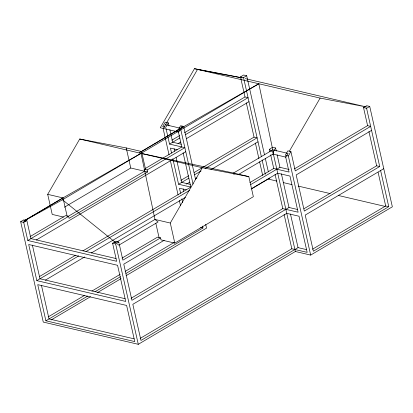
<?xml version="1.0" encoding="UTF-8"?>
<svg xmlns="http://www.w3.org/2000/svg" width="413" height="413" viewBox="0 0 413 413"><rect width="100%" height="100%" fill="white"/><g stroke="black" fill="none" stroke-linecap="round" stroke-linejoin="round"><path stroke-width="0.62" d="M182.112 127.602L141.556 151.519L141.024 153.362L154.968 219.448L158.096 221.967L118.83 245.172L117.488 244.093M63.504 217.057L52.219 214.414L47.696 194.342L79.724 139.016L126.228 147.931L141.556 151.519L145.624 169.588M240.965 77.603L194.461 68.687L160.275 127.741L178.664 132.041L179.588 130.446M163.341 128.458L197.528 69.405L242.147 77.959M168.313 122.873L165.747 127.302L162.686 126.584L165.246 122.16L168.313 122.873L169.015 125.996M182.102 126.104L180.822 128.314L165.499 124.731M174.813 243.107L170.29 223.035L202.318 167.709L248.827 176.625L253.35 196.702L174.813 243.107L161.024 239.881L160.569 237.873L157.508 237.155L122.026 258.12M275.579 147.983L273.019 152.407L269.426 149.336L272.518 147.265L275.579 147.983L276.287 151.101M289.374 151.21L320.121 98.098L366.625 107.013L245.286 78.615M288.341 155.995L290.907 151.566L287.84 150.848L285.28 155.278L288.341 155.995L310.674 255.084L392.35 206.82L369.728 106.446L366.667 105.728L363.523 107.587L367.596 125.65L370.662 126.368L295.269 170.92L290.907 151.566M185.422 134.695L248.063 97.674L245.002 96.957L240.474 76.885L243.618 75.027L246.68 75.744L264.516 154.885M240.474 76.885L243.541 77.603L246.68 75.744M310.674 255.084L295.352 251.496L138.283 344.313L43.272 322.073L20.65 221.698L23.789 219.845L26.855 220.563L30.929 238.626L116.053 258.553M24.795 220.428L60.742 199.185L141.024 153.362L233.5 173.042L248.827 176.625M140.931 151.798L176.232 130.936L258.822 83.751L273.587 153.724L238.286 174.585M183.94 126.533L180.569 125.743L178.008 130.172L178.22 129.801M25.286 221.492L23.753 221.131L63.019 197.925L67.092 215.994M177.962 129.956L183.635 126.461L195.514 179.175M20.65 221.698L23.717 222.416L26.855 220.563M23.753 221.131L62.487 199.773L258.822 83.751M171.823 140.198L179.588 135.614M184.575 132.666L245.002 96.957M166.031 128.546L169.531 144.085L179.877 137.968M64.387 207.228L130.756 168.008L147.611 171.953L147.157 169.944L144.096 169.227L144.545 171.235L67.67 216.665M178.013 143.621L180.786 141.984M186.325 138.706L248.972 101.691M30.082 236.603L65.559 215.638L68.625 216.355L69.074 218.358L147.611 171.953M145.2 168.571L181.792 146.951L178.287 131.411M23.717 222.416L27.785 240.485L68.625 216.355M147.157 169.944L184.854 147.668L169.531 144.085M36.261 240.025L185.762 151.685M180.873 180.347L188.633 175.762M194.177 172.489L254.047 137.111L257.113 137.823L205.003 168.618M172.82 158.69L178.581 184.234L188.927 178.117M194.471 174.844L201.121 170.91M186.506 184.1L189.83 182.133M195.375 178.86L197.037 177.874M210.898 169.686L258.017 141.84M39.679 276.426L75.672 255.157M82.868 250.903L190.837 187.104L183.114 152.836M36.834 280.634L125.717 301.438L117.571 265.301L28.693 244.501L36.834 280.634L78.733 255.874M85.935 251.62L189.474 190.439M45.311 280.174L84.624 256.943M91.268 253.019L185.396 197.399M27.785 240.485L116.667 261.29L112.594 243.221L115.738 241.362L118.805 242.08L119.083 243.329M114.169 242.292L115.702 242.648L154.968 219.448L170.29 223.035M233.784 174.286L233.5 173.042L272.766 149.836L288.093 153.424L285.935 157.152L272.451 153.992M112.594 243.221L115.661 243.938L118.805 242.08M272.972 152.196L273.23 152.041M363.523 107.587L366.589 108.304L369.728 106.446M249.901 182.556L273.736 168.473L289.059 172.061L285.559 156.522M160.569 237.873L122.873 260.149L119.362 244.573M250.748 184.585L279.942 167.332L289.136 169.485M164.198 240.278L123.781 264.165L131.923 300.297L288.992 207.481L297.572 209.494M251.13 188.911L277.706 173.207L289.967 176.072L298.109 212.21L282.786 208.622L131.071 298.274M251.574 188.87L269.756 178.127M294.417 168.891L367.596 125.65M48.176 316.9L84.717 295.305M91.918 291.051L120.152 274.366M125.139 271.424L173.863 242.632M45.884 320.782L134.762 341.587L126.621 305.45L37.738 284.65L45.884 320.782L87.783 296.023M94.98 291.769L120.451 276.72M125.986 273.447L202.953 227.971L202.53 226.102M371.566 130.384L296.173 174.936L304.314 211.069L379.707 166.516L366.589 108.304M51.14 319.951L90.545 296.668M97.21 292.729L121.071 278.625M126.068 275.678L206.546 228.121L205.695 224.357M304.02 208.715L376.646 165.804L379.707 166.516M383.754 168.68L305.222 215.085L313.364 251.218L388.757 206.67L380.61 170.533M140.121 338.423L291.831 248.771L307.158 252.358L299.012 216.226L286.756 213.356L132.826 304.314L140.972 340.446L298.041 247.635L306.622 249.643M312.517 249.194L385.69 205.953L388.757 206.67M139.274 152.774L141.556 151.519M194.461 68.687L320.121 98.098M181.255 144.235L172.67 142.227L169.857 129.744M177.177 149.676L170.435 148.097L171.56 153.084M268.187 179.056L276.947 181.106M283.204 182.572L291.965 184.621M298.222 186.087L330.142 193.558M338.273 195.457L385.21 206.443M79.724 139.016L202.318 167.709M190.3 184.384L181.72 182.376L176.103 157.456M178.581 184.234L190.837 187.104M186.227 189.825L179.485 188.251L180.605 193.232M200.501 227.398L202.953 227.971M47.696 194.342L63.019 197.925M125.103 298.702L39.978 278.78L32.395 245.136M134.148 338.851L49.023 318.929L41.445 285.285M233.5 173.042L234.842 174.121M62.487 199.773L115.702 242.648M368.923 131.535L376.646 165.804M378.112 172.309L385.69 205.953M277.128 154.849L279.942 167.332M281.408 173.842L288.992 207.481M290.458 213.991L298.041 247.635M273.298 153.651L295.352 251.496M269.426 149.336L269.978 151.803M270.675 154.89L273.736 168.473M275.063 174.358L282.786 208.622M284.113 214.507L291.831 248.771M265.368 158.654L268.342 171.844M243.541 77.603L261.388 156.795M262.09 159.908L265.316 174.24M246.324 102.842L254.047 137.111M255.373 142.991L258.884 158.566M259.586 161.684L262.673 175.391M180.543 128.531L193.062 184.079M174.136 148.737L174.699 151.225M183.186 188.886L183.749 191.374M181.87 198.839L182.711 202.576M163.109 128.464L169.046 154.803M170.316 160.451L178.091 194.941M179.361 200.589L180.491 205.602M155.809 223.185L159.036 237.516M126.228 147.931L130.756 168.008M115.661 243.938L138.283 344.313"/></g></svg>
